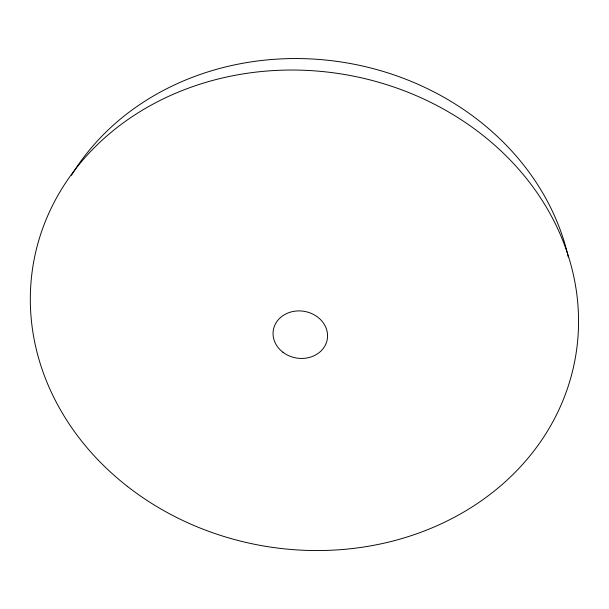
<?xml version="1.0" encoding="UTF-8"?>
<svg xmlns="http://www.w3.org/2000/svg" width="609" height="609" viewBox="0 0 609 609"><rect width="100%" height="100%" fill="white"/><g stroke="black" fill="none" stroke-linecap="round" stroke-linejoin="round"><path stroke-width="0.91" d="M71.474 175.301A267.237 234.168 9.6 0 1 342.319 62.164A267.237 234.168 9.6 0 1 567.192 252.423M567.641 254.257A267.237 234.168 9.6 0 1 568.288 257.006M127.624 486.561A275.047 239.185 9.6 0 0 574.249 363.55A275.047 239.185 9.6 0 0 211.43 80.776A275.047 239.185 9.6 0 0 127.624 486.561M282.888 352.208A27.359 23.66 9.6 0 0 327.178 339.807A27.359 23.66 9.6 0 0 290.858 312.006A27.359 23.66 9.6 0 0 282.888 352.208"/></g></svg>
